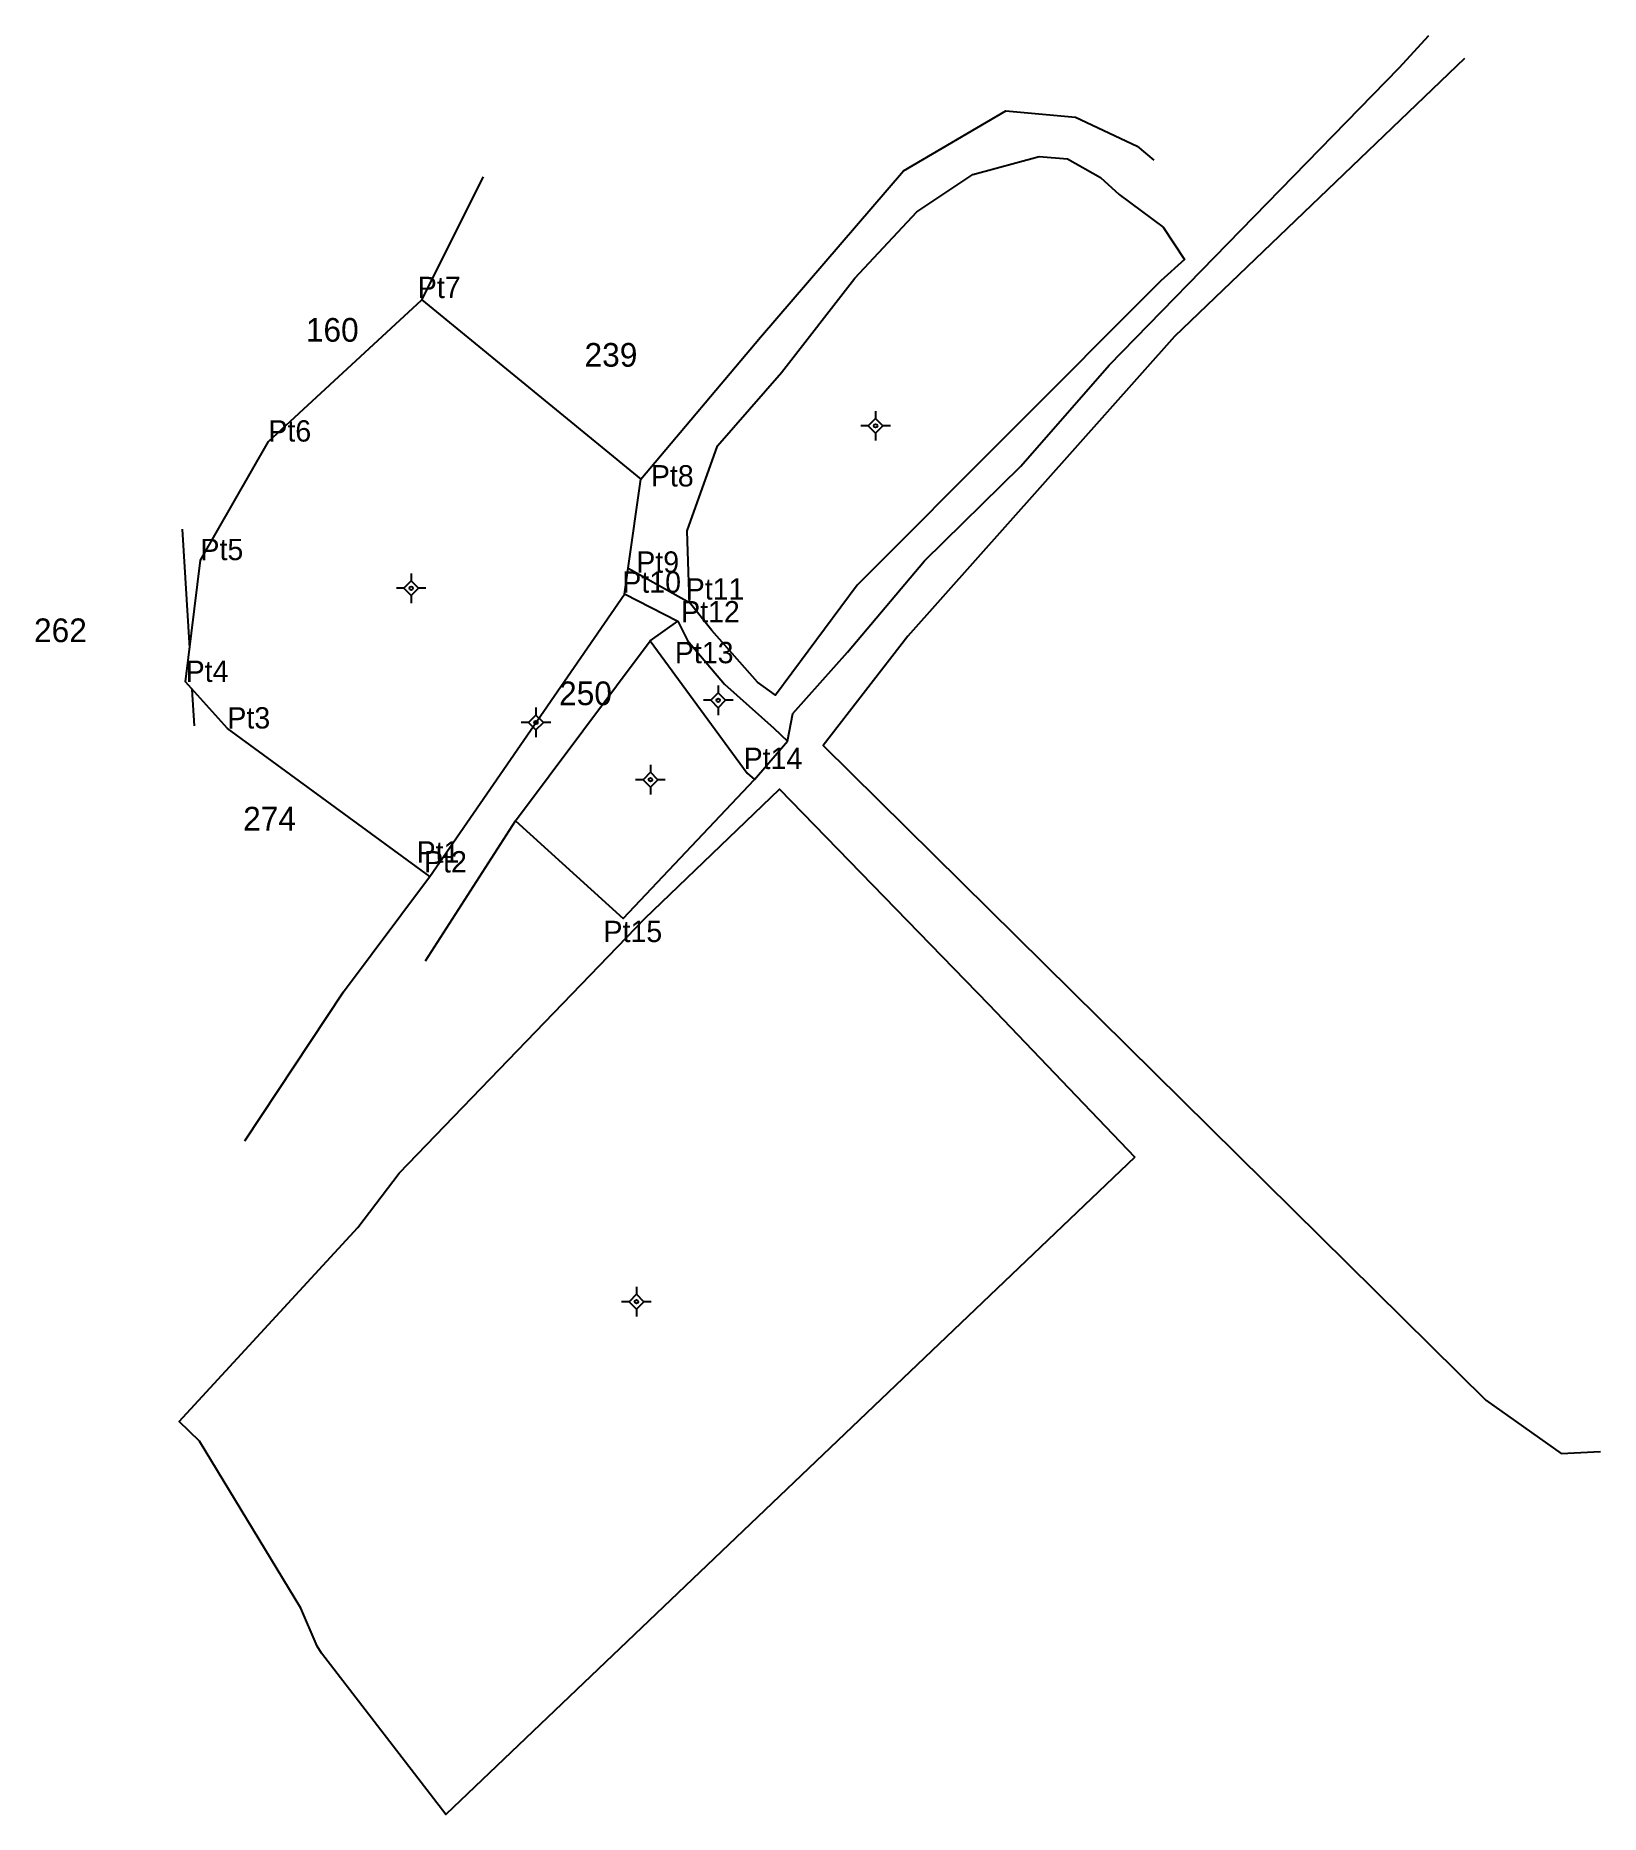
# Model space of a CAD drawing. Extents: x 551710 to 551843, y 1839506 to 1839656.
import ezdxf

# ---------------------------------------------------------------- set-up
doc = ezdxf.new("R2010")
doc.units = 0
for name, color, linetype in [('Level 10', 7, 'Continuous'), ('Level 11', 7, 'Continuous'), ('Level 12', 7, 'Continuous'), ('Level 13', 7, 'Continuous'), ('Level 16', 7, 'Continuous'), ('Level 31', 7, 'Continuous'), ('Level 7', 7, 'Continuous')]:
    doc.layers.add(name, color=color, linetype=linetype)

msp = doc.modelspace()

# ---------------------------------------------------------------- linework, layer by layer
at = {"layer": 'Level 10'}
for p, q in [((551760.492, 1839611.3448), (551761.57, 1839618.86)), ((551760.492, 1839611.3448), (551760.4924, 1839611.3446)), ((551760.4924, 1839611.3446), (551765.67, 1839608.46)), ((551760.1951, 1839609.188), (551764.69, 1839606.89))]:
    msp.add_line(p, q, dxfattribs=at)
for points in [[(551743.7501, 1839585.3192), (551726.667, 1839597.819), (551723.146, 1839601.753), (551724.401, 1839612.033), (551730.132, 1839622.044), (551743.09, 1839634.01), (551761.57, 1839618.86)], [(551743.7501, 1839585.3192), (551760.18, 1839609.17), (551760.492, 1839611.3448)]]:
    msp.add_lwpolyline(points, dxfattribs=at)
at = {"layer": 'Level 11'}
for p, q in [((551781.37, 1839624.62), (551781.37, 1839623.995)), ((551780.745, 1839623.37), (551780.12, 1839623.37)), ((551781.37, 1839623.995), (551780.745, 1839623.37)), ((551780.745, 1839623.37), (551781.37, 1839622.745)), ((551781.995, 1839623.37), (551781.37, 1839623.995)), ((551781.37, 1839622.745), (551781.995, 1839623.37)), ((551782.62, 1839623.37), (551781.995, 1839623.37)), ((551781.37, 1839622.745), (551781.37, 1839622.12)), ((551742.18, 1839610.91), (551742.18, 1839610.285)), ((551741.555, 1839609.66), (551740.93, 1839609.66)), ((551742.18, 1839610.285), (551741.555, 1839609.66)), ((551741.555, 1839609.66), (551742.18, 1839609.035)), ((551742.805, 1839609.66), (551742.18, 1839610.285)), ((551742.18, 1839609.035), (551742.805, 1839609.66)), ((551743.43, 1839609.66), (551742.805, 1839609.66)), ((551742.18, 1839609.035), (551742.18, 1839608.41)), ((551768.09, 1839600.825), (551767.465, 1839600.2)), ((551768.09, 1839601.45), (551768.09, 1839600.825)), ((551768.715, 1839600.2), (551768.09, 1839600.825)), ((551752.71, 1839598.955), (551752.085, 1839598.33)), ((551752.71, 1839599.58), (551752.71, 1839598.955)), ((551753.335, 1839598.33), (551752.71, 1839598.955)), ((551767.465, 1839600.2), (551766.84, 1839600.2)), ((551767.465, 1839600.2), (551768.09, 1839599.575)), ((551768.09, 1839599.575), (551768.715, 1839600.2)), ((551768.09, 1839599.575), (551768.09, 1839598.95)), ((551769.34, 1839600.2), (551768.715, 1839600.2)), ((551752.085, 1839598.33), (551751.46, 1839598.33)), ((551752.085, 1839598.33), (551752.71, 1839597.705)), ((551752.71, 1839597.705), (551753.335, 1839598.33)), ((551752.71, 1839597.705), (551752.71, 1839597.08)), ((551753.96, 1839598.33), (551753.335, 1839598.33)), ((551762.37, 1839594.75), (551762.37, 1839594.125)), ((551761.745, 1839593.5), (551761.12, 1839593.5)), ((551762.37, 1839594.125), (551761.745, 1839593.5)), ((551761.745, 1839593.5), (551762.37, 1839592.875)), ((551762.995, 1839593.5), (551762.37, 1839594.125)), ((551762.37, 1839592.875), (551762.995, 1839593.5)), ((551762.37, 1839592.875), (551762.37, 1839592.25)), ((551763.62, 1839593.5), (551762.995, 1839593.5)), ((551760.565, 1839549.44), (551759.94, 1839549.44)), ((551761.19, 1839550.065), (551760.565, 1839549.44)), ((551760.565, 1839549.44), (551761.19, 1839548.815)), ((551761.19, 1839550.69), (551761.19, 1839550.065)), ((551761.815, 1839549.44), (551761.19, 1839550.065)), ((551761.19, 1839548.815), (551761.815, 1839549.44)), ((551762.44, 1839549.44), (551761.815, 1839549.44)), ((551761.19, 1839548.815), (551761.19, 1839548.19))]:
    msp.add_line(p, q, dxfattribs=at)
for centre in [(551781.3697, 1839623.37), (551742.1798, 1839609.66), (551768.0898, 1839600.2), (551752.7098, 1839598.33), (551762.3697, 1839593.5), (551761.1898, 1839549.44)]:
    msp.add_circle(centre, 0.15, dxfattribs=at)
at = {"layer": 'Level 16'}
for p, q in [((551723.4933, 1839604.5981), (551722.87, 1839614.65)), ((551723.9, 1839598.04), (551723.7087, 1839601.1242))]:
    msp.add_line(p, q, dxfattribs=at)
msp.add_lwpolyline([(551743.09, 1839634.01), (551748.276, 1839644.395)], dxfattribs=at)
at = {"layer": 'Level 31'}
for p, q in [((551762.36, 1839605.23), (551764.69, 1839606.89)), ((551750.99, 1839590.03), (551762.36, 1839605.23)), ((551771.16, 1839593.51), (551773.93, 1839596.76)), ((551743.39, 1839578.22), (551750.99, 1839590.03))]:
    msp.add_line(p, q, dxfattribs=at)
for points in [[(551773.93, 1839596.76), (551774.38, 1839599.09), (551778.99, 1839604.27), (551785.49, 1839611.96), (551793.62, 1839619.96), (551801.07, 1839628.48), (551825.55, 1839653.59), (551828.05, 1839656.31)], [(551831.07, 1839654.38), (551806.6, 1839630.9), (551784.08, 1839605.61), (551776.94, 1839596.39), (551832.86, 1839541.12), (551839.22, 1839536.63), (551842.54, 1839536.8)], [(551761.57, 1839618.86), (551771.65, 1839630.86), (551783.72, 1839644.9), (551792.36, 1839649.96), (551798.23, 1839649.42), (551803.46, 1839646.97), (551804.8604, 1839645.7917)], [(551765.67, 1839608.46), (551765.46, 1839614.51), (551768.04, 1839621.68), (551773.43, 1839627.88), (551779.63, 1839635.84), (551784.85, 1839641.44), (551789.58, 1839644.57), (551795.18, 1839646.11), (551797.58, 1839645.91), (551800.36, 1839644.32), (551801.92, 1839642.89), (551805.63, 1839640.15), (551807.43, 1839637.42), (551805.43, 1839635.62), (551779.81, 1839609.91), (551772.92, 1839600.63), (551771.42, 1839601.73), (551767.54, 1839606.08), (551765.67, 1839608.46)], [(551743.7501, 1839585.3192), (551760.18, 1839609.166), (551760.4924, 1839611.3446)], [(551764.69, 1839606.89), (551765.49, 1839605.25), (551768.61, 1839601.55), (551772.79, 1839597.86), (551773.93, 1839596.76)], [(551762.36, 1839605.23), (551770.53, 1839594.05), (551771.16, 1839593.51)], [(551750.99, 1839590.03), (551760.08, 1839581.77), (551771.16, 1839593.51)], [(551803.24, 1839561.63), (551745.11, 1839506.16), (551734.61, 1839519.78), (551734.24, 1839520.37), (551732.88, 1839523.56), (551724.31, 1839537.66), (551722.6, 1839539.33), (551737.68, 1839555.69), (551741.16, 1839560.3), (551761.89, 1839581.77), (551773.25, 1839592.71), (551790.91, 1839574.54), (551803.24, 1839561.63)], [(551728.14, 1839563.02), (551736.46, 1839575.6), (551743.73, 1839585.29), (551743.7501, 1839585.3192)]]:
    msp.add_lwpolyline(points, dxfattribs=at)
at = {"layer": 'Level 7'}
for p, q in [((551742.745, 1839634.147), (551742.745, 1839634.147)), ((551730.132, 1839622.044), (551730.132, 1839622.044)), ((551762.412, 1839618.252), (551762.412, 1839618.252)), ((551724.401, 1839612.033), (551724.401, 1839612.033)), ((551761.18, 1839610.97), (551761.18, 1839610.97)), ((551760.005, 1839609.284), (551760.005, 1839609.284)), ((551765.351, 1839608.698), (551765.351, 1839608.698)), ((551764.964, 1839606.78), (551764.964, 1839606.78)), ((551764.427, 1839603.334), (551764.427, 1839603.334)), ((551723.146, 1839601.753), (551723.146, 1839601.753)), ((551726.667, 1839597.819), (551726.667, 1839597.819)), ((551770.245, 1839594.397), (551770.245, 1839594.397)), ((551742.644, 1839586.503), (551742.644, 1839586.503)), ((551743.272, 1839585.669), (551743.272, 1839585.669)), ((551758.409, 1839579.789), (551758.409, 1839579.789))]:
    msp.add_line(p, q, dxfattribs=at)

# ---------------------------------------------------------------- texts
at = {"layer": 'Level 12'}
for s, p in [('Pt7', (551742.74, 1839634.15)), ('Pt6', (551730.13, 1839622.04)), ('Pt8', (551762.41, 1839618.25)), ('Pt5', (551724.4, 1839612.03)), ('Pt9', (551761.18, 1839610.97)), ('Pt10', (551760, 1839609.28)), ('Pt11', (551765.35, 1839608.7)), ('Pt12', (551764.96, 1839606.78)), ('Pt13', (551764.43, 1839603.33)), ('Pt4', (551723.15, 1839601.75)), ('Pt3', (551726.67, 1839597.82)), ('Pt14', (551770.24, 1839594.4)), ('Pt1', (551742.64, 1839586.5)), ('Pt2', (551743.27, 1839585.67)), ('Pt15', (551758.41, 1839579.79))]:
    msp.add_text(s, height=1.8, dxfattribs=at).set_placement(p)
at = {"layer": 'Level 13'}
for s, p in [('160', (551733.29, 1839630.47)), ('239', (551756.81, 1839628.36)), ('262', (551710.35, 1839605.11)), ('250', (551754.66, 1839599.79)), ('274', (551728, 1839589.21))]:
    msp.add_text(s, height=1.99998, dxfattribs=at).set_placement(p)

doc.saveas('drawing.dxf')
